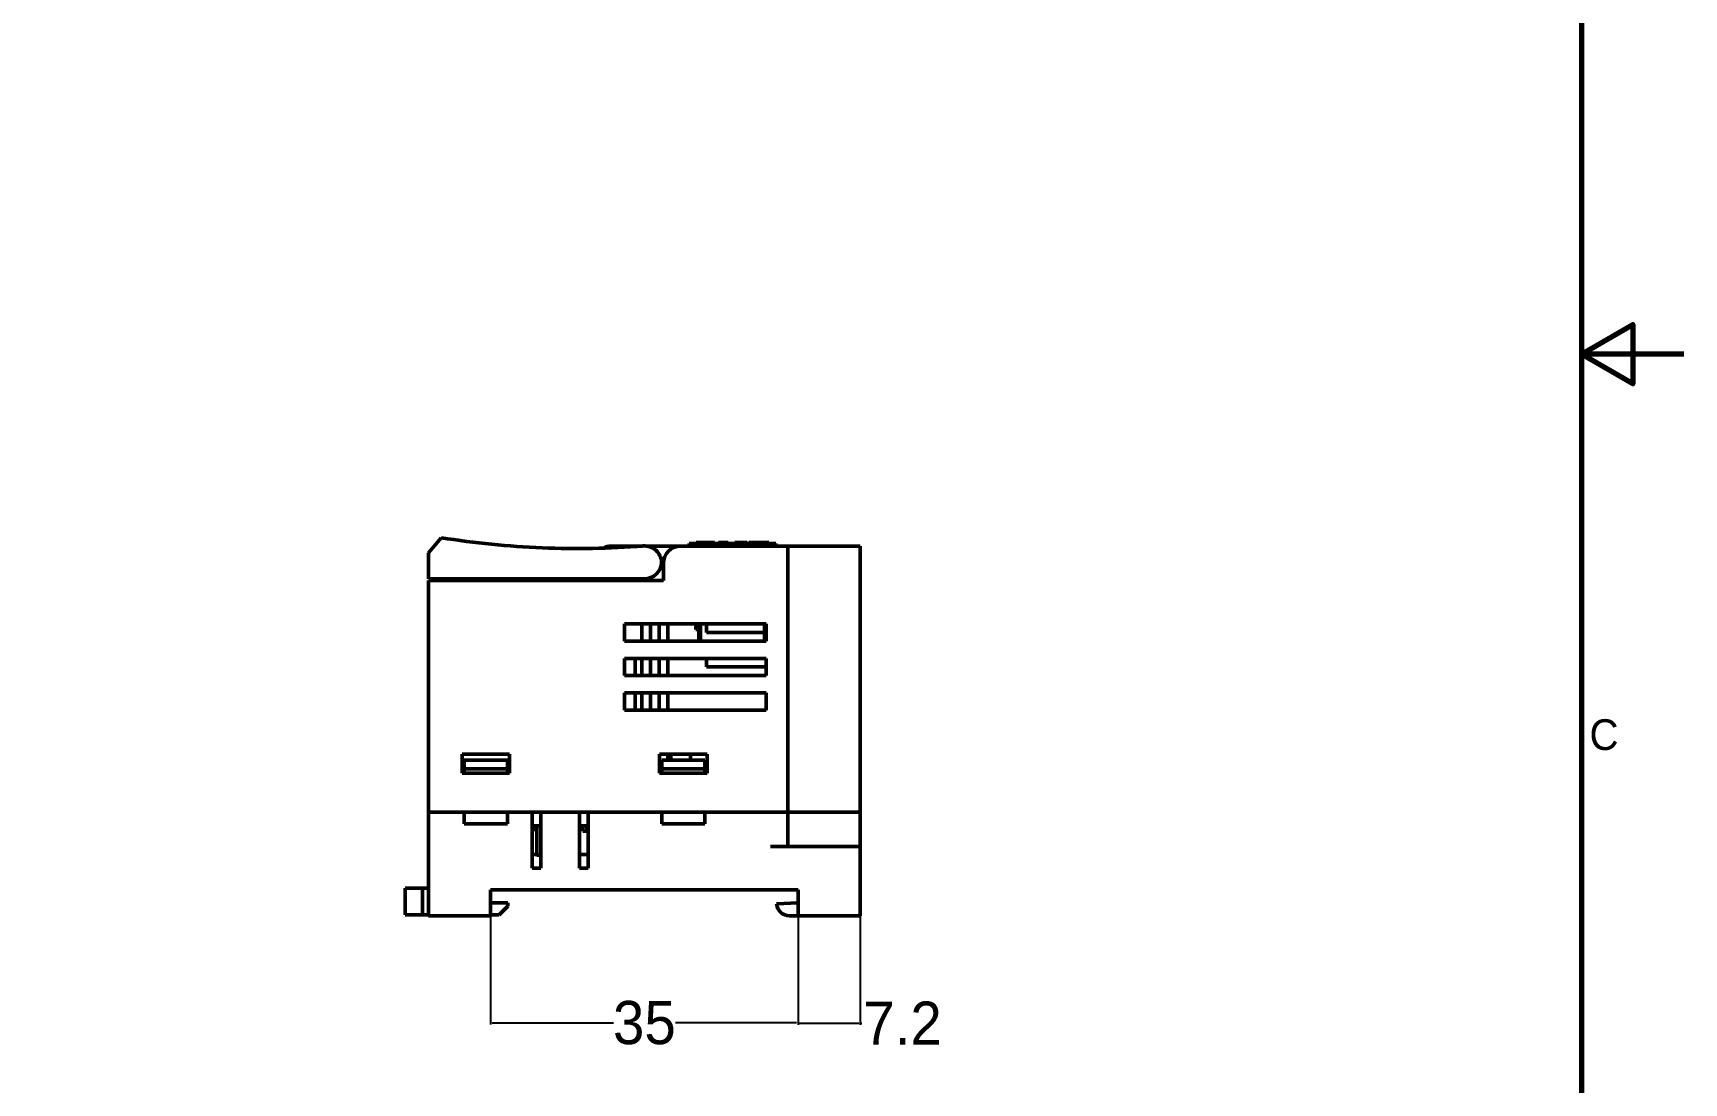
# Model space of a CAD drawing. Header units: millimetres. Extents: x -32 to 1257, y -135 to 348.
# Drawn here: x 274.9 to 466, y 87.2 to 208.7 of the extents above; entities that cross this region are included whole.
import ezdxf

# ---------------------------------------------------------------- set-up
doc = ezdxf.new("R2010")
doc.units = ezdxf.units.MM
doc.layers.add('경계(ISO)', color=7, linetype='Continuous', lineweight=70)
doc.layers.add('외형선(ISO)', color=7, linetype='Continuous', lineweight=50)
doc.styles.get("Standard").update_dxf_attribs({"font": ''})
doc.styles.add('레이블 문자 (JIS)', font='')
doc.styles.get('Standard').set_extended_font_data('Gulim')
doc.styles.get('레이블 문자 (JIS)').set_extended_font_data('Gulim')
doc.dimstyles.get("Standard").update_dxf_attribs({"dimtxt": 0.18, "dimasz": 0.18, "dimexe": 0.18, "dimexo": 0.0625, "dimgap": 0.09, "dimtad": 0, "dimtih": 1, "dimtoh": 1, "dimdec": 4, "dimzin": 0, "dimdsep": 46, "dimtxsty": 'Standard', "dimcen": 0.09, "dimadec": 0, "dimazin": 0, "dimtfac": 1, "dimtdec": 4, "dimtofl": 0, "dimtmove": 0, "dimatfit": 3, "dimfxl": 1, "dimtolj": 1, "dimtzin": 0, "dimarcsym": 0})

# ---------------------------------------------------------------- blocks, each defined once
blk = doc.blocks.new('경계 Default Border')
at = {"layer": '경계(ISO)', "flags": 128}
for points in [[(10, 10), (10, 287), (410, 287), (410, 10), (10, 10)], [(420, 148.5), (410, 148.5), (415, 151.39), (415, 145.61), (410, 148.5)]]:
    blk.add_lwpolyline(points, dxfattribs=at)
at = {"layer": '경계(ISO)', "insert": (410.77, 109.8), "char_height": 3, "attachment_point": 7, "style": '레이블 문자 (JIS)'}
blk.add_mtext('C', dxfattribs=at)
blk = doc.blocks.new('*D15')
at = {"color": 0, "lineweight": -2}
for p, q in [((327.84, 106.49), (327.84, 93.98)), ((363.44, 106.49), (363.44, 93.98)), ((328.02, 94.16), (342.05, 94.16)), ((363.26, 94.16), (349.24, 94.16))]:
    blk.add_line(p, q, dxfattribs=at)
at = {"color": 0}
for points in [[(328.02, 94.19), (328.02, 94.13), (327.84, 94.16)], [(363.26, 94.13), (363.26, 94.19), (363.44, 94.16)]]:
    blk.add_solid(points, dxfattribs=at)
at = {"layer": 'Defpoints', "color": 0}
for p in [(327.84, 106.55), (363.44, 106.55), (363.44, 94.16)]:
    blk.add_point(p, dxfattribs=at)
at = {"color": 0, "insert": (345.64, 94.16), "char_height": 5, "attachment_point": 5}
blk.add_mtext('\\A1;\\A1;35', dxfattribs=at)
blk = doc.blocks.new('*D16')
at = {"color": 0, "lineweight": -2}
for p, q in [((363.44, 109.49), (363.44, 93.94)), ((370.64, 109.49), (370.64, 93.94)), ((363.62, 94.12), (370.46, 94.12)), ((370.64, 94.12), (370.82, 94.12))]:
    blk.add_line(p, q, dxfattribs=at)
at = {"color": 0}
for points in [[(363.62, 94.15), (363.62, 94.09), (363.44, 94.12)], [(370.46, 94.09), (370.46, 94.15), (370.64, 94.12)]]:
    blk.add_solid(points, dxfattribs=at)
at = {"layer": 'Defpoints', "color": 0}
for p in [(363.44, 109.55), (370.64, 109.55), (370.64, 94.12)]:
    blk.add_point(p, dxfattribs=at)
at = {"color": 0, "insert": (375.53, 94.12), "char_height": 5, "attachment_point": 5}
blk.add_mtext('\\A1;\\A1;7.2', dxfattribs=at)

msp = doc.modelspace()

# ---------------------------------------------------------------- linework, layer by layer
at = {"layer": '외형선(ISO)'}
for p, q in [((322.12998, 150.31781), (320.64315, 148.5684)), ((341.84255, 149.35349), (345.40909, 149.35349)), ((345.86234, 149.35349), (349.84255, 149.35349)), ((360.24255, 149.35349), (349.84255, 149.35349)), ((350.84255, 149.45349), (350.84255, 149.65349)), ((350.84255, 149.65349), (359.34255, 149.65349)), ((350.84255, 149.45349), (351.34255, 149.45349)), ((350.84255, 149.45349), (350.84255, 149.35349)), ((351.34255, 149.45349), (358.84255, 149.45349)), ((351.64946, 149.75349), (351.64826, 149.75349)), ((351.64826, 149.65349), (351.64826, 149.75349)), ((352.38053, 149.75349), (351.64946, 149.75349)), ((351.64946, 149.65349), (351.64946, 149.75349)), ((352.49651, 149.75349), (352.38053, 149.75349)), ((352.38053, 149.65349), (352.38053, 149.75349)), ((353.68281, 149.75349), (352.49651, 149.75349)), ((352.49651, 149.65349), (352.49651, 149.75349)), ((353.76845, 149.75349), (353.68281, 149.75349)), ((353.68281, 149.65349), (353.68281, 149.75349)), ((353.76845, 149.65349), (353.76845, 149.75349)), ((354.54142, 149.75349), (354.23452, 149.75349)), ((354.23452, 149.75349), (354.23452, 149.65349)), ((355.07658, 149.75349), (354.54142, 149.75349)), ((354.54142, 149.65349), (354.54142, 149.75349)), ((355.17394, 149.75349), (355.07658, 149.75349)), ((355.07658, 149.65349), (355.07658, 149.75349)), ((355.2145, 149.75349), (355.17394, 149.75349)), ((355.17394, 149.65349), (355.17394, 149.75349)), ((355.35362, 149.75349), (355.2145, 149.75349)), ((355.2145, 149.65349), (355.2145, 149.75349)), ((355.36084, 149.75349), (355.35362, 149.75349)), ((355.35362, 149.65349), (355.35362, 149.75349)), ((355.36084, 149.75349), (355.36084, 149.65349)), ((356.16449, 149.75349), (356.11882, 149.75349)), ((356.11882, 149.65349), (356.11882, 149.75349)), ((356.42921, 149.75349), (356.16449, 149.75349)), ((356.16449, 149.75349), (356.16449, 149.65349)), ((356.45535, 149.75349), (356.42921, 149.75349)), ((356.42921, 149.75349), (356.42921, 149.65349)), ((356.9842, 149.75349), (356.45535, 149.75349)), ((356.45535, 149.65349), (356.45535, 149.75349)), ((357.32705, 149.75349), (356.9842, 149.75349)), ((356.9842, 149.65349), (356.9842, 149.75349)), ((357.3278, 149.75349), (357.32705, 149.75349)), ((357.32705, 149.65349), (357.32705, 149.75349)), ((357.34915, 149.75349), (357.3278, 149.75349)), ((357.3278, 149.65349), (357.3278, 149.75349)), ((357.52822, 149.75349), (357.34915, 149.75349)), ((357.34915, 149.75349), (357.34915, 149.65349)), ((357.54595, 149.75349), (357.52822, 149.75349)), ((357.52822, 149.65349), (357.52822, 149.75349)), ((357.54595, 149.75349), (357.54595, 149.65349)), ((357.84245, 149.75349), (357.72647, 149.75349)), ((357.72647, 149.65349), (357.72647, 149.75349)), ((357.84245, 149.75349), (358.03957, 149.75349)), ((357.84245, 149.75349), (357.84245, 149.65349)), ((359.15315, 149.75349), (358.03957, 149.75349)), ((358.03957, 149.65349), (358.03957, 149.75349)), ((358.84255, 149.45349), (359.34255, 149.45349)), ((358.84255, 149.35349), (358.84255, 149.45349)), ((359.32142, 149.75349), (359.15315, 149.75349)), ((359.15315, 149.65349), (359.15315, 149.75349)), ((360.06178, 149.75349), (359.32142, 149.75349)), ((359.32142, 149.65349), (359.32142, 149.75349)), ((359.34255, 149.45349), (359.34255, 149.65349)), ((359.34255, 149.65349), (360.84255, 149.65349)), ((360.06178, 149.65349), (360.06178, 149.75349)), ((360.24255, 149.35349), (362.24255, 149.35349)), ((360.84255, 149.65349), (360.84255, 149.35349)), ((364.24255, 149.35349), (362.24255, 149.35349)), ((362.24255, 118.55349), (362.24255, 149.35349)), ((368.64255, 149.35349), (364.24255, 149.35349)), ((368.64255, 149.35349), (370.64255, 149.35349)), ((370.64255, 118.55349), (370.64255, 149.35349)), ((320.64136, 145.5684), (320.64315, 148.5684)), ((347.84255, 147.35349), (347.84255, 145.35349)), ((345.64136, 145.55349), (320.64136, 145.5684)), ((320.64255, 145.35349), (322.64255, 145.35349)), ((320.64255, 145.35349), (320.64255, 118.55349)), ((347.84255, 145.35349), (322.64255, 145.35349)), ((323.14255, 145.35349), (323.14255, 145.56691)), ((343.34255, 140.35349), (359.74255, 140.35349)), ((343.34255, 138.35349), (343.34255, 140.35349)), ((345.34255, 140.35349), (345.34255, 138.35349)), ((346.34255, 140.35349), (346.34255, 138.35349)), ((347.34255, 140.35349), (347.34255, 138.35349)), ((348.34255, 140.35349), (348.34255, 138.35349)), ((351.60074, 139.80487), (351.59255, 139.71124)), ((351.59255, 139.71124), (351.59255, 139.70487)), ((351.84387, 139.70487), (351.59255, 139.70487)), ((351.60074, 139.80487), (351.64874, 140.35349)), ((351.85262, 139.80487), (351.60074, 139.80487)), ((351.85262, 139.80487), (351.84387, 139.70487)), ((351.90061, 140.35349), (351.85262, 139.80487)), ((351.93255, 138.35349), (351.93255, 140.35349)), ((352.13255, 140.35349), (352.13255, 138.35349)), ((352.84255, 139.35349), (352.84255, 140.35349)), ((359.55255, 138.35349), (359.55255, 140.35349)), ((359.74255, 140.35349), (359.74255, 138.35349)), ((359.74255, 138.35349), (343.34255, 138.35349)), ((359.55255, 139.35349), (352.84255, 139.35349)), ((343.34255, 136.35349), (359.74255, 136.35349)), ((343.34255, 134.35349), (343.34255, 136.35349)), ((344.56255, 136.35349), (344.56255, 134.35349)), ((345.34255, 136.35349), (345.34255, 134.35349)), ((346.34255, 136.35349), (346.34255, 134.35349)), ((347.34255, 136.35349), (347.34255, 134.35349)), ((348.34255, 136.35349), (348.34255, 134.35349)), ((352.84255, 135.35349), (352.84255, 136.35349)), ((359.74255, 136.35349), (359.74255, 134.35349)), ((359.74255, 134.35349), (343.34255, 134.35349)), ((359.74255, 135.35349), (352.84255, 135.35349)), ((343.34255, 132.35349), (359.74255, 132.35349)), ((343.34255, 130.35349), (343.34255, 132.35349)), ((344.56255, 132.35349), (344.56255, 130.35349)), ((345.34255, 132.35349), (345.34255, 130.35349)), ((346.34255, 132.35349), (346.34255, 130.35349)), ((347.34255, 132.35349), (347.34255, 130.35349)), ((348.34255, 132.35349), (348.34255, 130.35349)), ((359.74255, 132.35349), (359.74255, 130.35349)), ((359.74255, 130.35349), (343.34255, 130.35349)), ((324.54255, 125.25349), (330.04255, 125.25349)), ((324.54255, 123.05349), (324.54255, 125.25349)), ((324.79255, 124.55349), (324.79255, 123.55349)), ((324.79255, 124.55349), (329.79255, 124.55349)), ((329.79255, 124.55349), (329.79255, 123.55349)), ((330.04255, 125.25349), (330.04255, 123.05349)), ((347.39255, 123.05349), (347.39255, 125.25349)), ((347.39255, 125.25349), (352.89255, 125.25349)), ((347.64255, 124.55349), (352.64255, 124.55349)), ((347.64255, 123.55349), (347.64255, 124.55349)), ((348.34255, 125.25349), (348.34255, 124.55349)), ((348.69255, 125.25349), (348.69255, 124.55349)), ((350.99255, 125.25349), (350.99255, 124.55349)), ((352.64255, 124.55349), (352.64255, 123.55349)), ((352.89255, 125.25349), (352.89255, 123.05349)), ((330.04255, 123.05349), (324.54255, 123.05349)), ((324.79255, 123.55349), (324.79255, 123.05349)), ((324.79255, 123.55349), (329.79255, 123.55349)), ((329.79255, 123.55349), (329.79255, 123.05349)), ((352.89255, 123.05349), (347.39255, 123.05349)), ((347.64255, 123.55349), (347.64255, 123.05349)), ((352.64255, 123.55349), (347.64255, 123.55349)), ((352.64255, 123.55349), (352.64255, 123.05349)), ((320.64255, 118.55349), (322.64255, 118.55349)), ((320.64255, 118.55349), (320.64255, 106.55349)), ((322.64255, 118.55349), (320.64255, 118.55349)), ((322.64255, 118.55349), (324.79255, 118.55349)), ((322.64255, 118.55349), (360.24255, 118.55349)), ((324.79255, 117.20349), (324.79255, 118.55349)), ((329.79255, 118.55349), (329.79255, 117.20349)), ((329.79255, 118.55349), (332.64255, 118.55349)), ((332.64255, 112.05349), (332.64255, 118.55349)), ((333.64255, 118.55349), (338.14255, 118.55349)), ((333.64255, 118.55349), (333.64255, 112.05349)), ((338.14255, 112.05349), (338.14255, 118.55349)), ((339.14255, 118.55349), (347.64255, 118.55349)), ((339.14255, 118.55349), (339.14255, 112.05349)), ((347.64255, 117.20349), (347.64255, 118.55349)), ((352.64255, 118.55349), (360.24255, 118.55349)), ((352.64255, 118.55349), (352.64255, 117.20349)), ((360.24255, 118.55349), (362.24255, 118.55349)), ((362.24255, 118.55349), (360.24255, 118.55349)), ((362.24255, 114.55349), (362.24255, 118.55349)), ((362.24255, 118.55349), (364.24255, 118.55349)), ((362.24255, 118.55349), (364.24255, 118.55349)), ((364.24255, 118.55349), (368.64255, 118.55349)), ((368.64255, 118.55349), (364.24255, 118.55349)), ((368.64255, 118.55349), (370.64255, 118.55349)), ((370.64255, 118.55349), (368.64255, 118.55349)), ((370.64255, 114.55349), (370.64255, 118.55349)), ((329.79255, 117.20349), (324.79255, 117.20349)), ((333.64255, 116.95349), (332.64255, 116.95349)), ((332.84255, 116.95349), (332.84255, 116.35349)), ((333.19255, 116.95349), (333.19255, 113.55349)), ((339.14255, 116.95349), (338.14255, 116.95349)), ((338.53255, 116.95349), (338.53255, 116.35349)), ((338.99255, 116.95349), (338.99255, 116.35349)), ((352.64255, 117.20349), (347.64255, 117.20349)), ((332.64255, 116.35349), (332.84255, 116.35349)), ((338.99255, 116.35349), (338.53255, 116.35349)), ((332.64255, 113.65349), (333.19255, 113.65349)), ((333.64255, 113.55349), (333.19255, 113.55349)), ((338.14255, 113.65349), (339.14255, 113.65349)), ((368.64255, 114.55349), (360.24255, 114.55349)), ((368.64255, 114.55349), (370.64255, 114.55349)), ((370.64255, 106.55349), (370.64255, 114.55349)), ((333.64255, 112.05349), (332.64255, 112.05349)), ((339.14255, 112.05349), (338.14255, 112.05349)), ((319.94255, 109.75349), (317.94255, 109.75349)), ((317.94255, 109.75349), (317.94255, 106.65349)), ((319.94255, 106.65349), (319.94255, 109.75349)), ((320.64255, 109.75349), (319.94255, 109.75349)), ((327.84255, 106.55349), (327.84255, 109.55349)), ((327.84255, 109.55349), (328.14255, 109.55349)), ((328.14255, 109.55349), (330.14255, 109.55349)), ((330.14255, 109.55349), (361.14255, 109.55349)), ((361.14255, 109.55349), (363.14255, 109.55349)), ((363.14255, 109.55349), (363.44255, 109.55349)), ((363.44255, 109.55349), (363.44255, 106.55349)), ((327.84255, 108.05349), (329.84255, 108.05349)), ((329.84255, 107.65349), (328.84255, 106.65349)), ((329.84255, 108.05349), (329.84255, 107.65349)), ((363.44255, 108.05349), (360.94826, 107.92277)), ((317.94255, 106.65349), (319.94255, 106.65349)), ((319.94255, 106.65349), (320.64255, 106.65349)), ((322.64255, 106.55349), (320.64255, 106.55349)), ((327.84255, 106.55349), (322.64255, 106.55349)), ((327.84255, 106.65349), (328.84255, 106.65349)), ((363.44255, 106.55349), (362.44255, 106.55349)), ((368.64255, 106.55349), (363.44255, 106.55349)), ((370.64255, 106.55349), (368.64255, 106.55349))]:
    msp.add_line(p, q, dxfattribs=at)
for centre, radius, start, end in [((341.84255, 147.35349), 2, 90, 118.7753588), ((345.64244, 147.36561), 2, 2.6579212, 94.4818332), ((349.84255, 147.35349), 2, 90, 180), ((345.64255, 147.55349), 2, 269.9658312, 357.2737413), ((362.44255, 108.05349), 1.5, 184.9994921, 270)]:
    msp.add_arc(centre, radius, start, end, dxfattribs=at)
msp.add_open_spline([(322.12998, 150.31781), (325.99486, 149.69554), (329.88299, 149.30081), (337.69594, 148.98024), (341.59323, 149.05436), (345.48615, 149.3595)], degree=3, knots=[0, 0, 0, 0, 1.174397975, 1.174397975, 2.345855945, 2.345855945, 2.345855945, 2.345855945], dxfattribs=at)

# ---------------------------------------------------------------- block references
at = {"color": 0, "xscale": 1.185080625, "yscale": 1.185080625, "zscale": 1.185080625}
msp.add_blockref('경계 Default Border', (-31.72493, -4.42746), dxfattribs=at)

# ---------------------------------------------------------------- dimensions: what is measured, and where the dimension line sits
for base, p1, p2, text, picture, middle in [((370.64255, 94.11552), (363.44255, 109.55349), (370.64255, 109.55349), '\\A1;7.2', '*D16', (375.52973, 94.11552)), ((363.44255, 94.15877), (327.84255, 106.55349), (363.44255, 106.55349), '\\A1;35', '*D15', (345.64255, 94.15877))]:
    dim = msp.add_linear_dim(base=base, p1=p1, p2=p2, text=text, dimstyle='Standard', override={"dimtxt": 5, "dimtxsty": 'Standard'})
    dim.commit()
    dim.dimension.update_dxf_attribs({"geometry": picture, "text_midpoint": middle})

doc.saveas('drawing.dxf')
